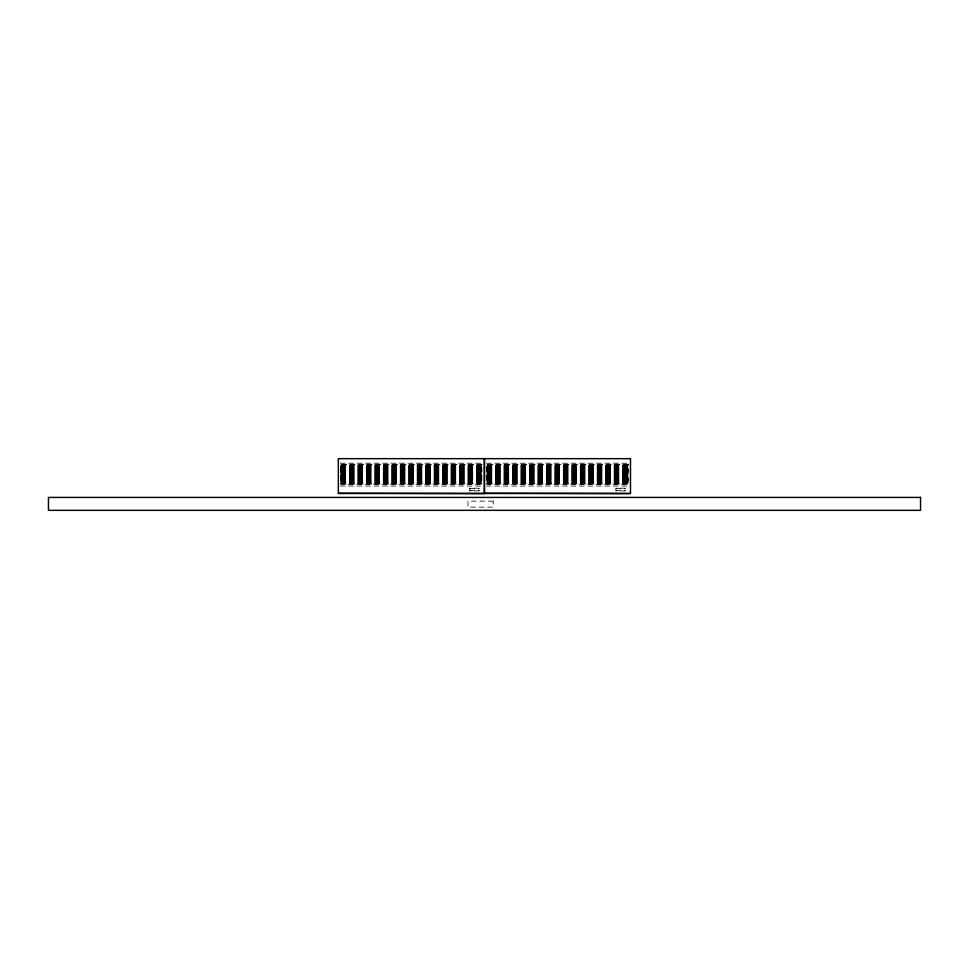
<?xml version="1.0" encoding="UTF-8"?>
<svg xmlns="http://www.w3.org/2000/svg" width="969" height="969" viewBox="0 0 969 969"><rect width="100%" height="100%" fill="white"/><g stroke="black" fill="none" stroke-linecap="round" stroke-linejoin="round"><path stroke-width="0.73" stroke-dasharray="4.84 3.63" d="M340.18 463.218L482.501 463.218M486.341 463.218L628.663 463.218M482.174 464.248L340.543 464.248L340.543 484.282L482.174 484.282M340.87 464.902L481.859 464.902M487.019 464.902L628.009 464.902M340.87 465.386L481.859 465.386M487.019 465.386L628.009 465.386M340.87 465.871L481.859 465.871M487.019 465.871L628.009 465.871M340.87 466.355L481.859 466.355M487.019 466.355L628.009 466.355M340.87 466.84L481.859 466.84M487.019 466.84L628.009 466.84M340.87 467.324L481.859 467.324M487.019 467.324L628.009 467.324M340.87 467.809L481.859 467.809M487.019 467.809L628.009 467.809M340.87 468.293L481.859 468.293M487.019 468.293L628.009 468.293M340.87 468.778L481.859 468.778M487.019 468.778L628.009 468.778M340.87 469.262L481.859 469.262M487.019 469.262L628.009 469.262M340.87 469.747L481.859 469.747M487.019 469.747L628.009 469.747M340.87 470.231L481.859 470.231M487.019 470.231L628.009 470.231M340.87 470.716L481.859 470.716M487.019 470.716L628.009 470.716M340.87 471.2L481.859 471.2M487.019 471.2L628.009 471.2M340.87 471.685L481.859 471.685M487.019 471.685L628.009 471.685M340.87 472.169L481.859 472.169M487.019 472.169L628.009 472.169M340.87 472.654L481.859 472.654M487.019 472.654L628.009 472.654M340.87 473.138L481.859 473.138M487.019 473.138L628.009 473.138M340.87 473.623L481.859 473.623M487.019 473.623L628.009 473.623M340.87 474.107L481.859 474.107M487.019 474.107L628.009 474.107M340.87 474.592L481.859 474.592M487.019 474.592L628.009 474.592M340.87 475.076L481.859 475.076M487.019 475.076L628.009 475.076M340.87 475.561L481.859 475.561M487.019 475.561L628.009 475.561M340.87 476.045L481.859 476.045M487.019 476.045L628.009 476.045M340.87 476.53L481.859 476.53M487.019 476.53L628.009 476.53M340.87 477.014L481.859 477.014M487.019 477.014L628.009 477.014M340.87 477.499L481.859 477.499M487.019 477.499L628.009 477.499M340.87 477.983L481.859 477.983M487.019 477.983L628.009 477.983M340.87 478.468L481.859 478.468M487.019 478.468L628.009 478.468M340.87 478.952L481.859 478.952M487.019 478.952L628.009 478.952M340.87 479.437L481.859 479.437M487.019 479.437L628.009 479.437M340.87 479.921L481.859 479.921M487.019 479.921L628.009 479.921M340.87 480.406L481.859 480.406M487.019 480.406L628.009 480.406M340.87 480.89L481.859 480.89M487.019 480.89L628.009 480.89M340.87 481.375L481.859 481.375M487.019 481.375L628.009 481.375M340.87 481.859L481.859 481.859M487.019 481.859L628.009 481.859M340.87 482.344L481.859 482.344M487.019 482.344L628.009 482.344M340.87 482.828L481.859 482.828M487.019 482.828L628.009 482.828M340.87 483.313L481.859 483.313M487.019 483.313L628.009 483.313M340.87 483.628L481.859 483.628M487.019 483.628L628.009 483.628M340.18 486.026L484.015 486.026M486.341 486.026L630.177 486.026M469.783 488.473L479.146 488.473M615.933 488.473L625.308 488.473M469.783 490.629L479.146 490.629M615.933 490.629L625.308 490.629M628.336 464.248L486.704 464.248L486.704 484.282L628.336 484.282L628.336 464.248M481.859 464.575L340.87 464.575L340.87 483.955L481.859 483.955L481.859 464.575M628.009 464.575L487.019 464.575L487.019 483.955L628.009 483.955L628.009 464.575M479.146 488.194L469.783 488.194L469.783 490.908L479.146 490.908L479.146 488.194M625.308 488.194L615.933 488.194L615.933 490.908L625.308 490.908L625.308 488.194M493.197 501.167L468.003 501.167L468.003 507.138L493.197 507.138L493.197 501.167"/><path stroke-width="1.45" d="M338.338 493.185L484.015 493.512M484.5 493.185L630.177 493.512M484.5 458.664L484.5 493.512M484.343 458.664L484.343 493.512M630.492 458.664L338.338 458.664L338.338 493.512L630.492 493.512L630.492 458.664M920.55 497.424L48.45 497.424L48.45 510.336L920.55 510.336L920.55 497.424"/></g></svg>
